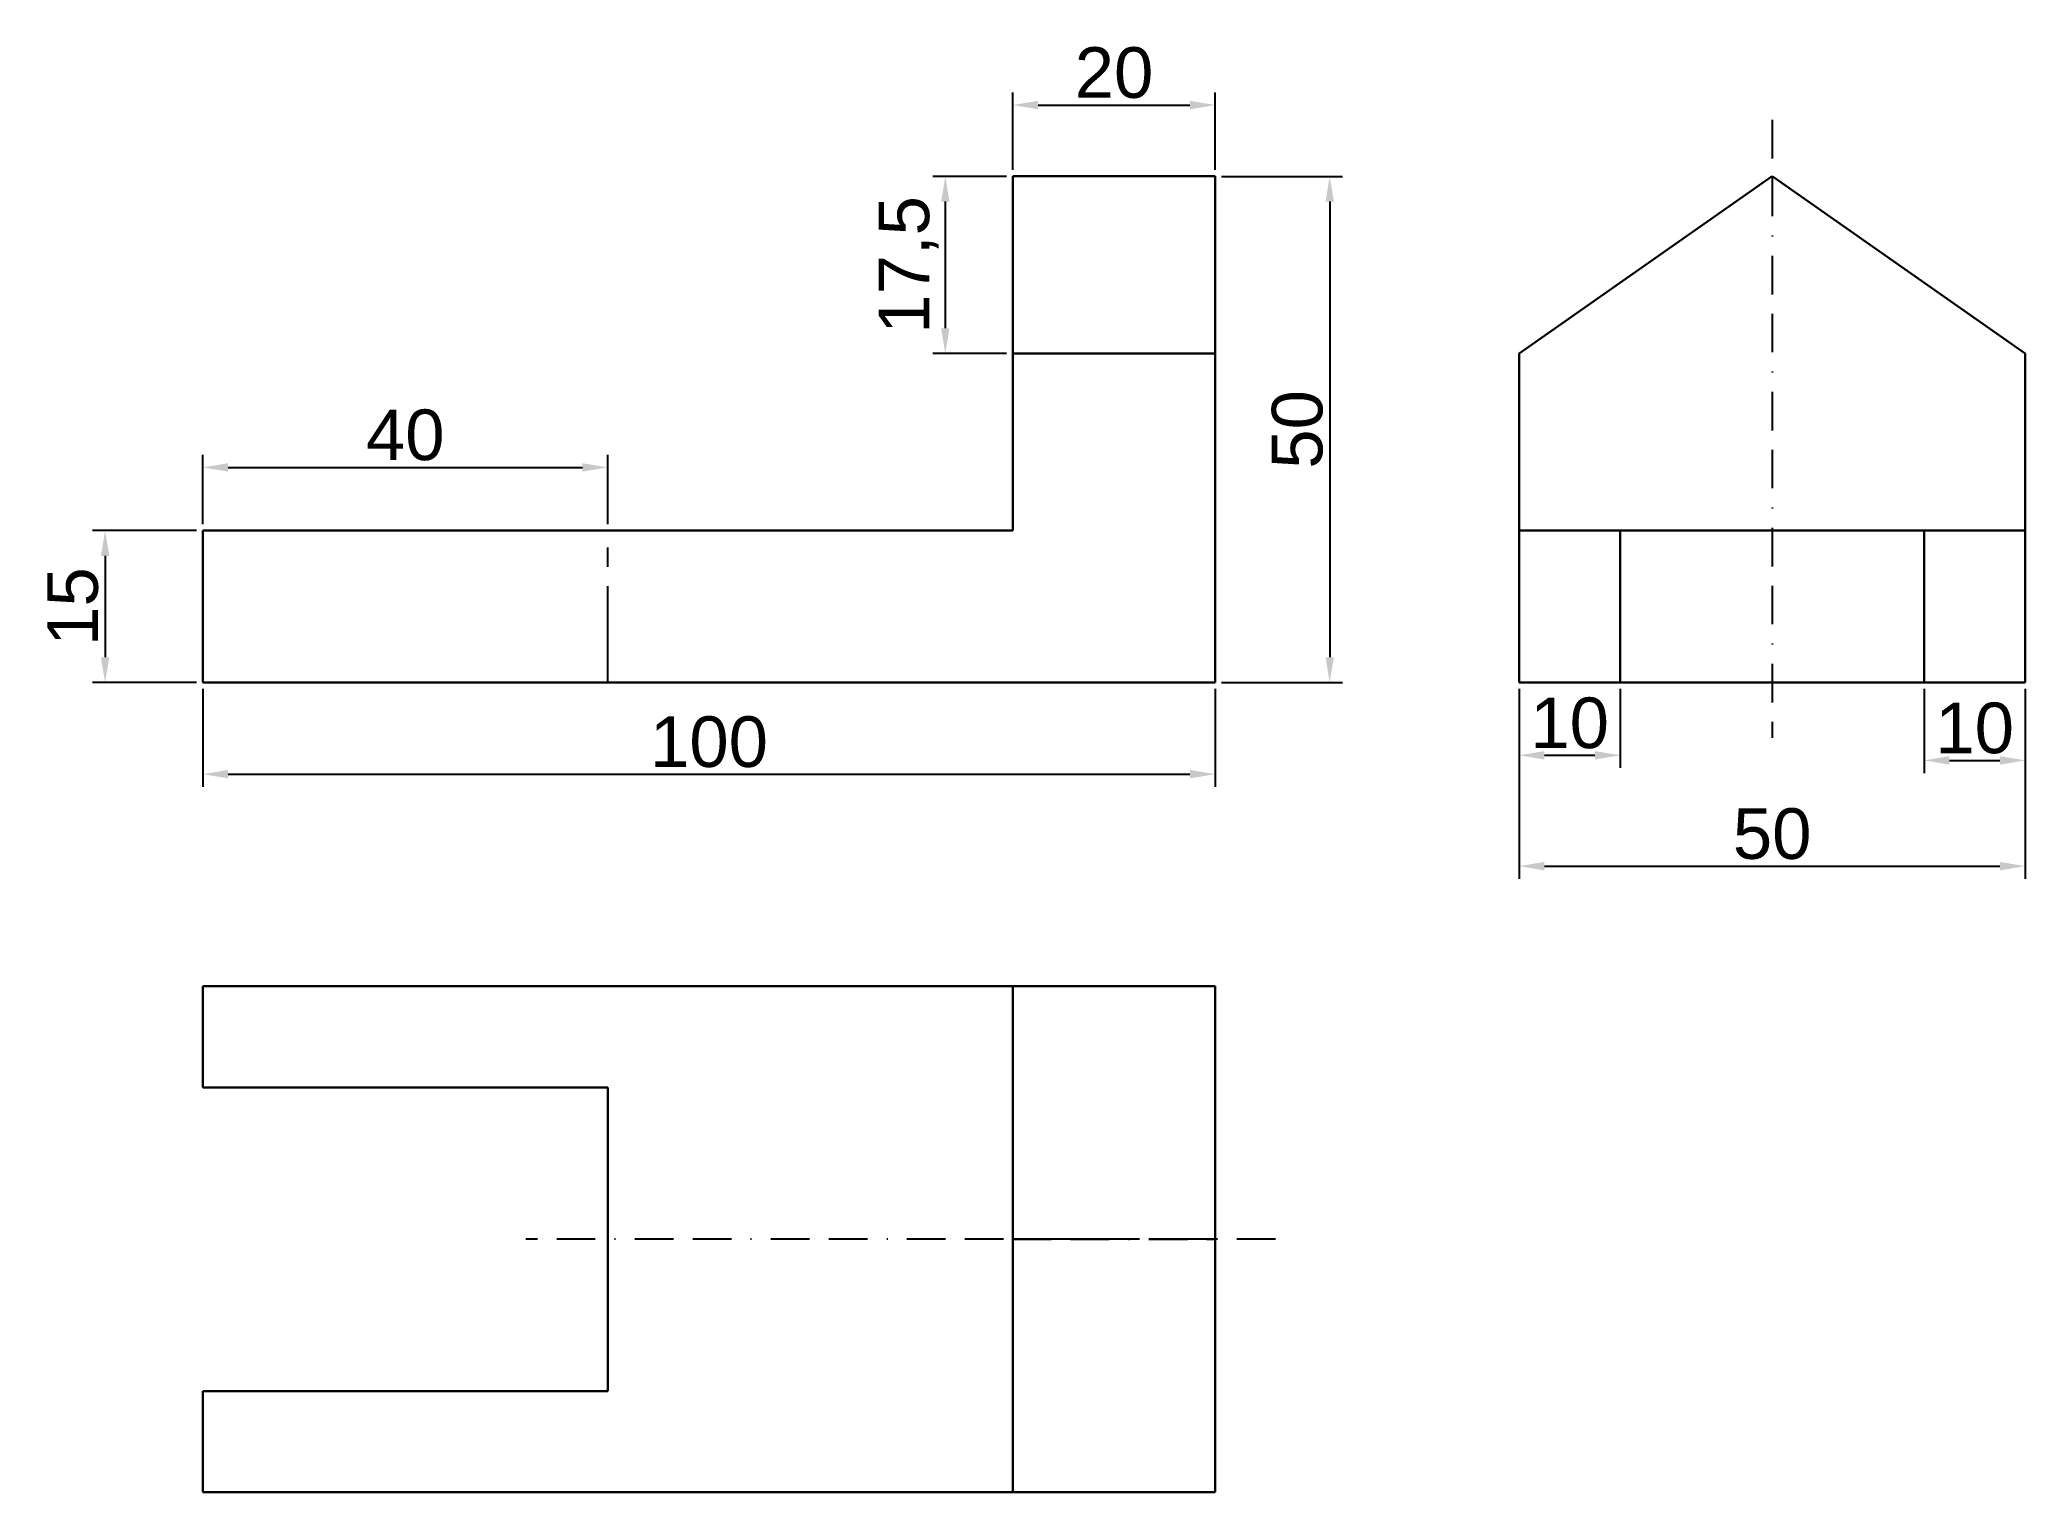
# Model space of a CAD drawing. Header units: millimetres. Extents: x 1963 to 2159, y 1665 to 1809.
import ezdxf

# ---------------------------------------------------------------- set-up
doc = ezdxf.new("R2010")
doc.units = ezdxf.units.MM
doc.header["$LTSCALE"] = 0.3
doc.linetypes.add('BORDER', pattern=[44.45, 12.7, -6.35, 12.7, -6.35, 0, -6.35])
doc.linetypes.add('CENTER', pattern=[50.8, 31.75, -6.35, 6.35, -6.35])
doc.styles.get("Standard").update_dxf_attribs({"font": 'arial.ttf'})
doc.dimstyles.new('ISO-25', dxfattribs={"dimtxt": 5, "dimasz": 2.5, "dimexe": 1.25, "dimexo": 0.625, "dimtad": 1, "dimtxsty": 'Standard', "dimcen": 2.5, "dimadec": 0, "dimazin": 0, "dimtfac": 1, "dimtmove": 0, "dimatfit": 3, "dimfxl": 1, "dimarcsym": 0})

# ---------------------------------------------------------------- blocks, each defined once
blk = doc.blocks.new('*D1')
at = {"color": 0, "lineweight": -2, "transparency": 16777216}
for p, q in [((1979.07, 1744.47), (1979.07, 1734.78)), ((2079.07, 1744.47), (2079.07, 1734.78)), ((1981.57, 1736.03), (2076.57, 1736.03))]:
    blk.add_line(p, q, dxfattribs=at)
at = {"color": 0, "transparency": 16777216}
for points in [[(1981.57, 1736.45), (1981.57, 1735.62), (1979.07, 1736.03)], [(2076.57, 1736.45), (2076.57, 1735.62), (2079.07, 1736.03)]]:
    blk.add_solid(points, dxfattribs=at)
at = {"layer": 'Defpoints', "color": 0, "transparency": 16777216}
for p in [(1979.07, 1745.09), (2079.07, 1745.09), (2079.07, 1736.03)]:
    blk.add_point(p, dxfattribs=at)
at = {"color": 0, "transparency": 16777216, "insert": (2029.07, 1739.21), "char_height": 5, "attachment_point": 5}
blk.add_mtext('100', dxfattribs=at)
blk = doc.blocks.new('*D2')
at = {"color": 0, "lineweight": -2, "transparency": 16777216}
for p, q in [((2059.07, 1795.72), (2059.07, 1803.38)), ((2079.07, 1795.72), (2079.07, 1803.38)), ((2061.57, 1802.13), (2076.57, 1802.13))]:
    blk.add_line(p, q, dxfattribs=at)
at = {"color": 0, "transparency": 16777216}
for points in [[(2061.57, 1802.55), (2061.57, 1801.71), (2059.07, 1802.13)], [(2076.57, 1802.55), (2076.57, 1801.71), (2079.07, 1802.13)]]:
    blk.add_solid(points, dxfattribs=at)
at = {"layer": 'Defpoints', "color": 0, "transparency": 16777216}
for p in [(2079.07, 1802.13), (2059.07, 1795.09), (2079.07, 1795.09)]:
    blk.add_point(p, dxfattribs=at)
at = {"color": 0, "transparency": 16777216, "insert": (2069.07, 1805.31), "char_height": 5, "attachment_point": 5}
blk.add_mtext('20', dxfattribs=at)
blk = doc.blocks.new('*D3')
at = {"color": 0, "lineweight": -2, "transparency": 16777216}
for p, q in [((2079.69, 1795.09), (2091.62, 1795.09)), ((2090.37, 1792.59), (2090.37, 1747.59)), ((2079.69, 1745.09), (2091.62, 1745.09))]:
    blk.add_line(p, q, dxfattribs=at)
at = {"color": 0, "transparency": 16777216}
for points in [[(2089.96, 1792.59), (2090.79, 1792.59), (2090.37, 1795.09)], [(2089.96, 1747.59), (2090.79, 1747.59), (2090.37, 1745.09)]]:
    blk.add_solid(points, dxfattribs=at)
at = {"layer": 'Defpoints', "color": 0, "transparency": 16777216}
for p in [(2079.07, 1795.09), (2079.07, 1745.09), (2090.37, 1745.09)]:
    blk.add_point(p, dxfattribs=at)
at = {"color": 0, "transparency": 16777216, "insert": (2087.19, 1770.09), "char_height": 5, "attachment_point": 5, "rotation": 90}
blk.add_mtext('50', dxfattribs=at)
blk = doc.blocks.new('*D4')
at = {"color": 0, "lineweight": -2, "transparency": 16777216}
for p, q in [((2109.07, 1744.47), (2109.07, 1736.65)), ((2119.07, 1744.47), (2119.07, 1736.65)), ((2111.57, 1737.9), (2116.57, 1737.9))]:
    blk.add_line(p, q, dxfattribs=at)
at = {"color": 0, "transparency": 16777216}
for points in [[(2111.57, 1738.31), (2111.57, 1737.48), (2109.07, 1737.9)], [(2116.57, 1738.31), (2116.57, 1737.48), (2119.07, 1737.9)]]:
    blk.add_solid(points, dxfattribs=at)
at = {"layer": 'Defpoints', "color": 0, "transparency": 16777216}
for p in [(2109.07, 1745.09), (2119.07, 1745.09), (2119.07, 1737.9)]:
    blk.add_point(p, dxfattribs=at)
at = {"color": 0, "transparency": 16777216, "insert": (2114.07, 1741.07), "char_height": 5, "attachment_point": 5}
blk.add_mtext('10', dxfattribs=at)
blk = doc.blocks.new('*D6')
at = {"color": 0, "lineweight": -2, "transparency": 16777216}
for p, q in [((2149.07, 1744.47), (2149.07, 1736.14)), ((2159.07, 1744.47), (2159.07, 1736.14)), ((2151.57, 1737.39), (2156.57, 1737.39))]:
    blk.add_line(p, q, dxfattribs=at)
at = {"color": 0, "transparency": 16777216}
for points in [[(2151.57, 1737.81), (2151.57, 1736.98), (2149.07, 1737.39)], [(2156.57, 1737.81), (2156.57, 1736.98), (2159.07, 1737.39)]]:
    blk.add_solid(points, dxfattribs=at)
at = {"layer": 'Defpoints', "color": 0, "transparency": 16777216}
for p in [(2149.07, 1745.09), (2159.07, 1745.09), (2159.07, 1737.39)]:
    blk.add_point(p, dxfattribs=at)
at = {"color": 0, "transparency": 16777216, "insert": (2154.07, 1740.57), "char_height": 5, "attachment_point": 5}
blk.add_mtext('10', dxfattribs=at)
blk = doc.blocks.new('*D7')
at = {"color": 0, "lineweight": -2, "transparency": 16777216}
for p, q in [((2058.44, 1795.09), (2051.16, 1795.09)), ((2052.41, 1792.59), (2052.41, 1780.09)), ((2058.44, 1777.59), (2051.16, 1777.59))]:
    blk.add_line(p, q, dxfattribs=at)
at = {"color": 0, "transparency": 16777216}
for points in [[(2051.99, 1792.59), (2052.82, 1792.59), (2052.41, 1795.09)], [(2051.99, 1780.09), (2052.82, 1780.09), (2052.41, 1777.59)]]:
    blk.add_solid(points, dxfattribs=at)
at = {"layer": 'Defpoints', "color": 0, "transparency": 16777216}
for p in [(2059.07, 1795.09), (2052.41, 1777.59), (2059.07, 1777.59)]:
    blk.add_point(p, dxfattribs=at)
at = {"color": 0, "transparency": 16777216, "insert": (2048.78, 1786.34), "char_height": 5, "attachment_point": 5, "rotation": 90}
blk.add_mtext('17,5', dxfattribs=at)
blk = doc.blocks.new('*D9')
at = {"color": 0, "lineweight": -2, "transparency": 16777216}
for p, q in [((1979.07, 1760.72), (1979.07, 1767.59)), ((2019.07, 1760.72), (2019.07, 1767.59)), ((1981.57, 1766.34), (2016.57, 1766.34))]:
    blk.add_line(p, q, dxfattribs=at)
at = {"color": 0, "transparency": 16777216}
for points in [[(1981.57, 1766.75), (1981.57, 1765.92), (1979.07, 1766.34)], [(2016.57, 1766.75), (2016.57, 1765.92), (2019.07, 1766.34)]]:
    blk.add_solid(points, dxfattribs=at)
at = {"layer": 'Defpoints', "color": 0, "transparency": 16777216}
for p in [(2019.07, 1766.34), (1979.07, 1760.09), (2019.07, 1760.09)]:
    blk.add_point(p, dxfattribs=at)
at = {"color": 0, "transparency": 16777216, "insert": (1999.07, 1769.52), "char_height": 5, "attachment_point": 5}
blk.add_mtext('40', dxfattribs=at)
blk = doc.blocks.new('*D13')
at = {"color": 0, "lineweight": -2, "transparency": 16777216}
for p, q in [((1978.44, 1760.09), (1968.18, 1760.09)), ((1969.43, 1757.59), (1969.43, 1747.59)), ((1978.44, 1745.09), (1968.18, 1745.09))]:
    blk.add_line(p, q, dxfattribs=at)
at = {"color": 0, "transparency": 16777216}
for points in [[(1969.01, 1757.59), (1969.85, 1757.59), (1969.43, 1760.09)], [(1969.01, 1747.59), (1969.85, 1747.59), (1969.43, 1745.09)]]:
    blk.add_solid(points, dxfattribs=at)
at = {"layer": 'Defpoints', "color": 0, "transparency": 16777216}
for p in [(1979.07, 1760.09), (1969.43, 1745.09), (1979.07, 1745.09)]:
    blk.add_point(p, dxfattribs=at)
at = {"color": 0, "transparency": 16777216, "insert": (1966.25, 1752.59), "char_height": 5, "attachment_point": 5, "rotation": 90}
blk.add_mtext('15', dxfattribs=at)
blk = doc.blocks.new('*D15')
at = {"color": 0, "linetype": 'ByBlock', "lineweight": -2, "transparency": 16777216}
for p, q in [((2109.07, 1744.47), (2109.07, 1725.7)), ((2159.07, 1744.47), (2159.07, 1725.7)), ((2111.57, 1726.95), (2156.57, 1726.95))]:
    blk.add_line(p, q, dxfattribs=at)
at = {"color": 0, "linetype": 'ByBlock', "transparency": 16777216}
for points in [[(2111.57, 1727.36), (2111.57, 1726.53), (2109.07, 1726.95)], [(2156.57, 1727.36), (2156.57, 1726.53), (2159.07, 1726.95)]]:
    blk.add_solid(points, dxfattribs=at)
at = {"layer": 'Defpoints', "color": 0, "linetype": 'ByBlock', "transparency": 16777216}
for p in [(2109.07, 1745.09), (2159.07, 1745.09), (2159.07, 1726.95)]:
    blk.add_point(p, dxfattribs=at)
at = {"color": 0, "linetype": 'ByBlock', "transparency": 16777216, "insert": (2134.07, 1730.13), "char_height": 5, "attachment_point": 5}
blk.add_mtext('50', dxfattribs=at)

msp = doc.modelspace()

# ---------------------------------------------------------------- linework, layer by layer
at = {"linetype": 'BORDER'}
for p, q in [((2134.069, 1800.669), (2134.069, 1739.638)), ((2085.019, 1690.094), (2010.987, 1690.094))]:
    msp.add_line(p, q, dxfattribs=at)
at = {"lineweight": 30}
for p, q in [((2079.069, 1795.094), (2059.069, 1795.094)), ((2059.069, 1795.094), (2059.069, 1760.094)), ((2079.069, 1745.094), (2079.069, 1795.094)), ((2109.069, 1777.594), (2134.069, 1795.094)), ((2134.069, 1795.094), (2159.069, 1777.594)), ((2079.069, 1777.594), (2059.069, 1777.594)), ((2109.069, 1777.594), (2109.069, 1745.094)), ((2159.069, 1745.094), (2159.069, 1777.594)), ((1979.069, 1760.094), (2059.069, 1760.094)), ((1979.069, 1760.094), (1979.069, 1745.094)), ((2109.069, 1760.094), (2159.069, 1760.094)), ((2119.069, 1760.094), (2119.069, 1745.094)), ((2149.069, 1745.094), (2149.069, 1760.094)), ((1979.069, 1745.094), (2079.069, 1745.094)), ((2109.069, 1745.094), (2159.069, 1745.094)), ((2079.069, 1715.094), (1979.069, 1715.094)), ((1979.069, 1715.094), (1979.069, 1705.094)), ((2059.069, 1715.094), (2059.069, 1665.094)), ((2079.069, 1665.094), (2079.069, 1715.094)), ((1991.024, 1705.094), (1979.069, 1705.094)), ((1991.024, 1705.094), (2019.069, 1705.094)), ((2019.069, 1705.094), (2019.069, 1675.094)), ((1993.763, 1675.094), (1979.069, 1675.094)), ((1979.069, 1675.094), (1979.069, 1665.094)), ((1993.763, 1675.094), (2019.069, 1675.094)), ((1979.069, 1665.094), (2079.069, 1665.094))]:
    msp.add_line(p, q, dxfattribs=at)
msp.add_line((2079.069, 1795.094), (2079.069, 1795.094))
at = {"linetype": 'CENTER'}
msp.add_line((2019.069, 1745.094), (2019.069, 1760.094), dxfattribs=at)
at = {"linetype": 'BORDER', "lineweight": 30}
msp.add_line((2059.069, 1690.094), (2079.069, 1690.094), dxfattribs=at)

# ---------------------------------------------------------------- dimensions: what is measured, and where the dimension line sits
for base, p1, p2, picture, middle in [((2079.069, 1802.128), (2059.069, 1795.094), (2079.069, 1795.094), '*D2', (2069.069, 1805.306)), ((2019.069, 1766.337), (1979.069, 1760.094), (2019.069, 1760.094), '*D9', (1999.069, 1769.515)), ((2079.069, 1736.034), (1979.069, 1745.094), (2079.069, 1745.094), '*D1', (2029.069, 1739.212)), ((2119.069, 1737.896), (2109.069, 1745.094), (2119.069, 1745.094), '*D4', (2114.069, 1741.074)), ((2159.069, 1737.393), (2149.069, 1745.094), (2159.069, 1745.094), '*D6', (2154.069, 1740.57))]:
    dim = msp.add_linear_dim(base=base, p1=p1, p2=p2, dimstyle='ISO-25')
    dim.commit()
    dim.dimension.update_dxf_attribs({"geometry": picture, "text_midpoint": middle})
for base, p1, p2, picture, middle in [((2052.406, 1777.594), (2059.069, 1795.094), (2059.069, 1777.594), '*D7', (2048.776, 1786.344)), ((2090.373, 1745.094), (2079.069, 1795.094), (2079.069, 1745.094), '*D3', (2087.195, 1770.094)), ((1969.429, 1745.094), (1979.069, 1760.094), (1979.069, 1745.094), '*D13', (1966.251, 1752.594))]:
    dim = msp.add_linear_dim(base=base, p1=p1, p2=p2, angle=90, dimstyle='ISO-25')
    dim.commit()
    dim.dimension.update_dxf_attribs({"geometry": picture, "text_midpoint": middle})
at = {"linetype": 'ByBlock'}
dim = msp.add_linear_dim(base=(2159.069, 1726.948), p1=(2109.069, 1745.094), p2=(2159.069, 1745.094), dimstyle='ISO-25', dxfattribs=at)
dim.commit()
dim.dimension.update_dxf_attribs({"geometry": '*D15', "text_midpoint": (2134.069, 1730.125)})

doc.saveas('drawing.dxf')
